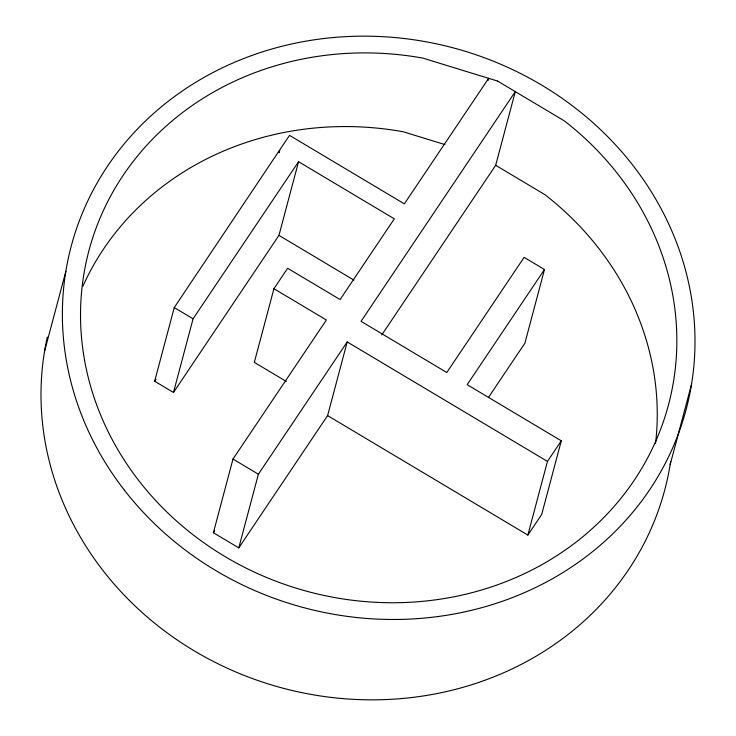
<?xml version="1.0" encoding="UTF-8"?>
<svg xmlns="http://www.w3.org/2000/svg" width="736" height="736" viewBox="0 0 736 736"><rect width="100%" height="100%" fill="white"/><g stroke="black" fill="none" stroke-linecap="round" stroke-linejoin="round"><path stroke-width="1.1" d="M44.482 351.633L65.863 271.271M286.378 381.487L254.325 362.37L273.93 288.705L287.647 268.272L340.096 299.561L394.303 218.831L298.558 161.708L278.953 235.373L173.475 392.463L154.661 381.23L174.257 307.565L279.478 150.319L289.524 135.36L404.349 203.863L488.649 78.329L488.06 80.528M173.475 392.463L193.08 318.789L298.558 161.708M278.889 152.518L279.478 150.319M279.156 152.683L279.744 150.484M327.603 415.601L527.859 535.072L547.464 461.408L347.208 341.927L327.603 415.601L238.777 547.878L213.385 532.735L232.99 459.062L326.37 319.994L273.93 288.705M238.777 547.878L258.382 474.214L347.208 341.927M381.754 334.954L495.687 165.287L515.292 91.623L361.036 321.338L446.798 372.508L524.124 257.352L544.493 269.505L524.897 343.178L488.465 397.422M544.493 269.505L467.167 384.661L561.292 440.818L541.687 514.492L527.859 535.072M670.137 464.729L691.518 384.367M154.661 381.23L155.94 379.325M213.385 532.735L214.664 530.831M547.464 461.408L561.292 440.818M444.912 144.578L403.236 131.772A299.856 273.074 14.9 0 0 82.828 286.332M495.687 165.287L544.76 194.562A299.856 273.074 14.9 0 1 655.537 443.615M278.953 235.373L353.97 280.131M174.257 307.565L193.08 318.789M232.99 459.062L258.382 474.214M670.662 461.408A318.118 289.699 14.9 0 1 304.281 693.137A318.118 289.699 14.9 0 1 47.288 337.042M497.646 81.098L422.832 58.107A299.856 273.074 14.9 0 0 86.498 369.978A299.856 273.074 14.9 0 0 534.419 568.689A299.856 273.074 14.9 0 0 564.356 120.897L497.646 81.098M124.375 490.158A318.118 289.699 14.9 0 0 668.739 456.495A318.118 289.699 14.9 0 0 342.958 36.8A318.118 289.699 14.9 0 0 124.375 490.158"/></g></svg>
